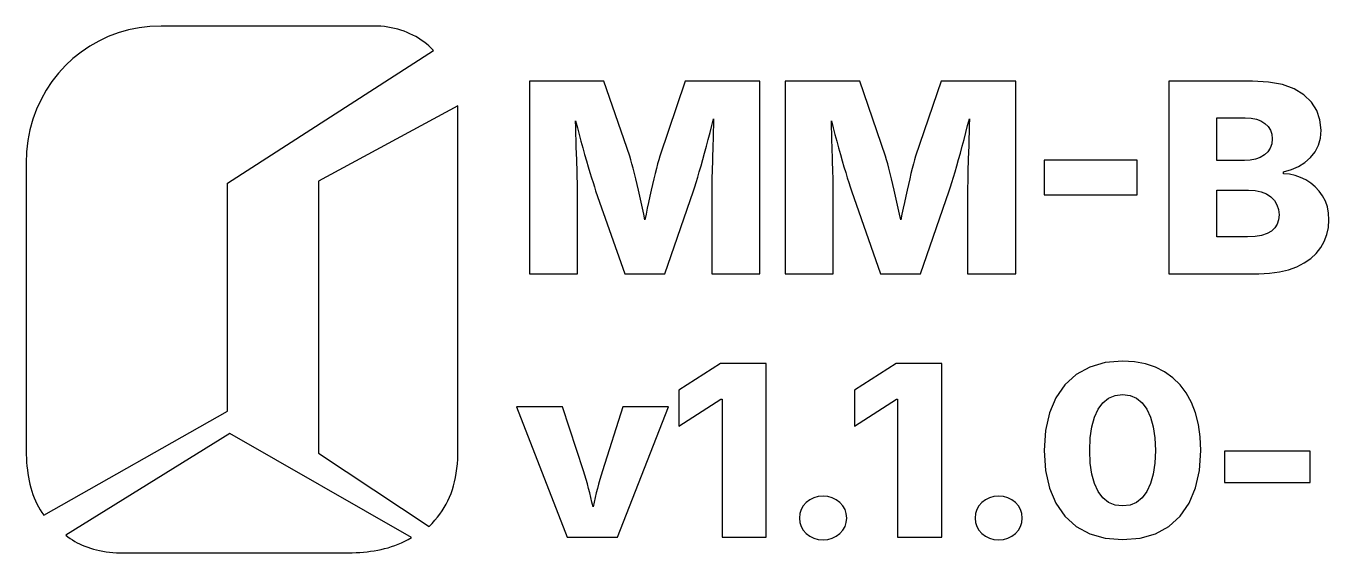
# Model space of a CAD drawing. Header units: metres. Extents: x 0.8 to 39.3, y 0.8 to 8.8.
# Drawn here: x 0.8 to 20.57, y 0.8 to 8.8 of the extents above; entities that cross this region are included whole.
import ezdxf

# ---------------------------------------------------------------- set-up
doc = ezdxf.new("R2010")
doc.units = ezdxf.units.M

msp = doc.modelspace()

# ---------------------------------------------------------------- linework, layer by layer
for p, q in [((2.35428, 8.74089), (2.19832, 8.6962)), ((2.51529, 8.77341), (2.35428, 8.74089)), ((2.68083, 8.79326), (2.51529, 8.77341)), ((2.85042, 8.79999), (2.68083, 8.79326)), ((6.0773, 8.79999), (2.85042, 8.79999)), ((6.13226, 8.79898), (6.0773, 8.79999)), ((6.1862, 8.79599), (6.13226, 8.79898)), ((6.23915, 8.79103), (6.1862, 8.79599)), ((6.29109, 8.78413), (6.23915, 8.79103)), ((6.34201, 8.77531), (6.29109, 8.78413)), ((6.39192, 8.7646), (6.34201, 8.77531)), ((6.44083, 8.75201), (6.39192, 8.7646)), ((6.48874, 8.73761), (6.44083, 8.75201)), ((6.53563, 8.72137), (6.48874, 8.73761)), ((6.58151, 8.70335), (6.53563, 8.72137)), ((6.62637, 8.68356), (6.58151, 8.70335)), ((1.90352, 8.57219), (1.7657, 8.49385)), ((2.0479, 8.6398), (1.90352, 8.57219)), ((2.19832, 8.6962), (2.0479, 8.6398)), ((6.67024, 8.66205), (6.62637, 8.68356)), ((6.7131, 8.63881), (6.67024, 8.66205)), ((6.75494, 8.61388), (6.7131, 8.63881)), ((6.79579, 8.58728), (6.75494, 8.61388)), ((6.83562, 8.55905), (6.79579, 8.58728)), ((6.87445, 8.52921), (6.83562, 8.55905)), ((6.91226, 8.49777), (6.87445, 8.52921)), ((1.51175, 8.30684), (1.39664, 8.19916)), ((1.63495, 8.40524), (1.51175, 8.30684)), ((1.7657, 8.49385), (1.63495, 8.40524)), ((3.85881, 6.41344), (6.98486, 8.43025)), ((6.94907, 8.46478), (6.91226, 8.49777)), ((6.98486, 8.43025), (6.94907, 8.46478)), ((1.39664, 8.19916), (1.29007, 8.08264)), ((1.1926, 7.95778), (1.10469, 7.82504)), ((1.29007, 8.08264), (1.1926, 7.95778)), ((9.57031, 7.9613), (8.43867, 7.9613)), ((8.43867, 7.9613), (8.43867, 5.03975)), ((9.96124, 6.82405), (9.57031, 7.9613)), ((10.8028, 7.9613), (10.418, 6.82405)), ((11.9365, 7.9613), (10.8028, 7.9613)), ((11.9365, 5.03975), (11.9365, 7.9613)), ((13.4523, 7.9613), (12.3207, 7.9613)), ((12.3207, 7.9613), (12.3207, 5.03975)), ((13.8432, 6.82405), (13.4523, 7.9613)), ((14.6848, 7.9613), (14.3, 6.82405)), ((15.8185, 7.9613), (14.6848, 7.9613)), ((15.8185, 5.03975), (15.8185, 7.9613)), ((19.4132, 7.9613), (18.1416, 7.9613)), ((18.1416, 7.9613), (18.1416, 5.03975)), ((19.6546, 7.9485), (19.4132, 7.9613)), ((19.8645, 7.91008), (19.6546, 7.9485)), ((20.043, 7.84604), (19.8645, 7.91008)), ((1.10469, 7.82504), (1.02689, 7.68494)), ((20.1899, 7.75639), (20.043, 7.84604)), ((20.3047, 7.64604), (20.1899, 7.75639)), ((0.959656, 7.53792), (0.903519, 7.38446)), ((1.02689, 7.68494), (0.959656, 7.53792)), ((7.35461, 7.5899), (5.23697, 6.44705)), ((7.35461, 2.37982), (7.35461, 7.5899)), ((20.3866, 7.51988), (20.3047, 7.64604)), ((20.4358, 7.3779), (20.3866, 7.51988)), ((0.903519, 7.38446), (0.858978, 7.22507)), ((9.14247, 7.26253), (9.14027, 7.35933)), ((9.14027, 7.35933), (9.16632, 7.25659)), ((11.2068, 7.28864), (11.2328, 7.39267)), ((11.2328, 7.39267), (11.2306, 7.29366)), ((13.0245, 7.26253), (13.0223, 7.35933)), ((13.0223, 7.35933), (13.0483, 7.25659)), ((15.0887, 7.28864), (15.1148, 7.39267)), ((15.1148, 7.39267), (15.1126, 7.29366)), ((18.8679, 6.7574), (18.8679, 7.40837)), ((18.8679, 7.40837), (19.302, 7.40837)), ((19.302, 7.40837), (19.3909, 7.40298)), ((19.3909, 7.40298), (19.4703, 7.38681)), ((19.4703, 7.38681), (19.5401, 7.35985)), ((19.5401, 7.35985), (19.6004, 7.3221)), ((19.6004, 7.3221), (19.649, 7.27516)), ((20.4522, 7.22012), (20.4358, 7.3779)), ((0.858978, 7.22507), (0.826553, 7.0602)), ((9.14491, 7.16425), (9.14247, 7.26253)), ((9.14761, 7.06448), (9.14491, 7.16425)), ((9.16632, 7.25659), (9.19301, 7.15421)), ((9.19301, 7.15421), (9.22034, 7.05219)), ((11.1528, 7.07982), (11.1801, 7.18434)), ((11.1801, 7.18434), (11.2068, 7.28864)), ((11.2282, 7.19269), (11.2255, 7.08974)), ((11.2306, 7.29366), (11.2282, 7.19269)), ((13.0269, 7.16425), (13.0245, 7.26253)), ((13.0296, 7.06448), (13.0269, 7.16425)), ((13.0483, 7.25659), (13.075, 7.15421)), ((13.075, 7.15421), (13.1023, 7.05219)), ((15.0347, 7.07982), (15.0621, 7.18434)), ((15.0621, 7.18434), (15.0887, 7.28864)), ((15.1102, 7.19269), (15.1075, 7.08974)), ((15.1126, 7.29366), (15.1102, 7.19269)), ((19.649, 7.27516), (19.6837, 7.22063)), ((19.6837, 7.22063), (19.7046, 7.15849)), ((19.7046, 7.15849), (19.7115, 7.08878)), ((20.4423, 7.09998), (20.4522, 7.22012)), ((0.826553, 7.0602), (0.806717, 6.89034)), ((9.15056, 6.96326), (9.14761, 7.06448)), ((9.15648, 6.76645), (9.15056, 6.96326)), ((9.22034, 7.05219), (9.24831, 6.95053)), ((9.24831, 6.95053), (9.27629, 6.85109)), ((11.0968, 6.87215), (11.1248, 6.97502)), ((11.1248, 6.97502), (11.1528, 7.07982)), ((11.2225, 6.98483), (11.2166, 6.78067)), ((11.2255, 7.08974), (11.2225, 6.98483)), ((13.0325, 6.96326), (13.0296, 7.06448)), ((13.0385, 6.76645), (13.0325, 6.96326)), ((13.1023, 7.05219), (13.1303, 6.95053)), ((13.1303, 6.95053), (13.1583, 6.85109)), ((14.9788, 6.87215), (15.0068, 6.97502)), ((15.0068, 6.97502), (15.0347, 7.07982)), ((15.1045, 6.98483), (15.0986, 6.78067)), ((15.1075, 7.08974), (15.1045, 6.98483)), ((19.6817, 6.94807), (19.6444, 6.89131)), ((19.7041, 7.01389), (19.6817, 6.94807)), ((19.7115, 7.08878), (19.7041, 7.01389)), ((20.3625, 6.89163), (20.4124, 6.99048)), ((20.4124, 6.99048), (20.4423, 7.09998)), ((0.806717, 6.89034), (0.799988, 6.71596)), ((9.16188, 6.58383), (9.15648, 6.76645)), ((9.27629, 6.85109), (9.3036, 6.75568)), ((9.3036, 6.75568), (9.33029, 6.66431)), ((9.97725, 6.77025), (9.96124, 6.82405)), ((9.99443, 6.70886), (9.97725, 6.77025)), ((10.402, 6.77019), (10.3848, 6.70862)), ((10.418, 6.82405), (10.402, 6.77019)), ((11.0428, 6.67853), (11.0695, 6.77332)), ((11.0695, 6.77332), (11.0968, 6.87215)), ((11.2166, 6.78067), (11.2112, 6.59171)), ((13.0439, 6.58383), (13.0385, 6.76645)), ((13.1583, 6.85109), (13.1856, 6.75568)), ((13.1856, 6.75568), (13.2123, 6.66431)), ((13.8592, 6.77025), (13.8432, 6.82405)), ((13.8764, 6.70886), (13.8592, 6.77025)), ((14.284, 6.77019), (14.2668, 6.70862)), ((14.3, 6.82405), (14.284, 6.77019)), ((14.9248, 6.67853), (14.9515, 6.77332)), ((14.9515, 6.77332), (14.9788, 6.87215)), ((15.0986, 6.78067), (15.0932, 6.59171)), ((17.6635, 6.76328), (16.25, 6.76328)), ((16.25, 6.76328), (16.25, 6.23581)), ((17.6635, 6.23581), (17.6635, 6.76328)), ((19.2897, 6.7574), (18.8679, 6.7574)), ((19.3773, 6.76279), (19.2897, 6.7574)), ((19.4569, 6.77896), (19.3773, 6.76279)), ((19.5285, 6.80592), (19.4569, 6.77896)), ((19.5922, 6.84364), (19.5285, 6.80592)), ((19.6444, 6.89131), (19.5922, 6.84364)), ((20.1104, 6.66695), (20.2073, 6.72791)), ((20.2073, 6.72791), (20.2928, 6.80345)), ((20.2928, 6.80345), (20.3625, 6.89163)), ((0.799988, 6.71596), (0.799988, 2.41344)), ((9.16414, 6.5002), (9.16188, 6.58383)), ((9.33029, 6.66431), (9.35632, 6.57698)), ((9.35632, 6.57698), (9.38101, 6.49561)), ((10.0128, 6.63988), (9.99443, 6.70886)), ((10.0322, 6.56328), (10.0128, 6.63988)), ((10.0524, 6.48129), (10.0322, 6.56328)), ((10.347, 6.5623), (10.327, 6.47993)), ((10.3665, 6.63931), (10.347, 6.5623)), ((10.3848, 6.70862), (10.3665, 6.63931)), ((10.9919, 6.50316), (11.0168, 6.58777)), ((11.0168, 6.58777), (11.0428, 6.67853)), ((11.2112, 6.59171), (11.2089, 6.50537)), ((13.0461, 6.5002), (13.0439, 6.58383)), ((13.2123, 6.66431), (13.2383, 6.57698)), ((13.2383, 6.57698), (13.263, 6.49561)), ((13.8947, 6.63988), (13.8764, 6.70886)), ((13.9142, 6.56328), (13.8947, 6.63988)), ((13.9343, 6.48129), (13.9142, 6.56328)), ((14.229, 6.5623), (14.209, 6.47993)), ((14.2485, 6.63931), (14.229, 6.5623)), ((14.2668, 6.70862), (14.2485, 6.63931)), ((14.8739, 6.50316), (14.8987, 6.58777)), ((14.8987, 6.58777), (14.9248, 6.67853)), ((15.0932, 6.59171), (15.0909, 6.50537)), ((19.8823, 6.58875), (20.0021, 6.62056)), ((19.8823, 6.55737), (19.8823, 6.58875)), ((19.9723, 6.54857), (19.8823, 6.55737)), ((20.059, 6.52994), (19.9723, 6.54857)), ((20.0021, 6.62056), (20.1104, 6.66695)), ((20.1425, 6.50151), (20.059, 6.52994)), ((3.85881, 2.95125), (3.85881, 6.41344)), ((5.23697, 6.44705), (5.23697, 2.31259)), ((9.16574, 6.42477), (9.16414, 6.5002)), ((9.16672, 6.35756), (9.16574, 6.42477)), ((9.16704, 6.29855), (9.16672, 6.35756)), ((9.38101, 6.49561), (9.40366, 6.42209)), ((9.40366, 6.42209), (9.42422, 6.3564)), ((9.42422, 6.3564), (9.44273, 6.29855)), ((10.0726, 6.39612), (10.0524, 6.48129)), ((10.093, 6.30775), (10.0726, 6.39612)), ((10.3069, 6.39464), (10.2868, 6.30641)), ((10.327, 6.47993), (10.3069, 6.39464)), ((10.9283, 6.29855), (10.9477, 6.35855)), ((10.9477, 6.35855), (10.9689, 6.42674)), ((10.9689, 6.42674), (10.9919, 6.50316)), ((11.2064, 6.3588), (11.206, 6.29855)), ((11.2073, 6.42773), (11.2064, 6.3588)), ((11.2089, 6.50537), (11.2073, 6.42773)), ((13.0477, 6.42477), (13.0461, 6.5002)), ((13.0487, 6.35756), (13.0477, 6.42477)), ((13.049, 6.29855), (13.0487, 6.35756)), ((13.263, 6.49561), (13.2856, 6.42209)), ((13.2856, 6.42209), (13.3062, 6.3564)), ((13.3062, 6.3564), (13.3247, 6.29855)), ((13.9546, 6.39612), (13.9343, 6.48129)), ((13.975, 6.30775), (13.9546, 6.39612)), ((14.1889, 6.39464), (14.1688, 6.30641)), ((14.209, 6.47993), (14.1889, 6.39464)), ((14.8103, 6.29855), (14.8297, 6.35855)), ((14.8297, 6.35855), (14.8509, 6.42674)), ((14.8509, 6.42674), (14.8739, 6.50316)), ((15.0883, 6.3588), (15.088, 6.29855)), ((15.0893, 6.42773), (15.0883, 6.3588)), ((15.0909, 6.50537), (15.0893, 6.42773)), ((20.2228, 6.46327), (20.1425, 6.50151)), ((20.2977, 6.41585), (20.2228, 6.46327)), ((20.3648, 6.35983), (20.2977, 6.41585)), ((20.4242, 6.29524), (20.3648, 6.35983)), ((9.16704, 5.03975), (9.16704, 6.29855)), ((9.44273, 6.29855), (9.88512, 5.03975)), ((10.1135, 6.21622), (10.093, 6.30775)), ((10.1338, 6.12381), (10.1135, 6.21622)), ((10.2668, 6.21523), (10.2471, 6.12326)), ((10.2868, 6.30641), (10.2668, 6.21523)), ((10.4921, 5.03975), (10.9283, 6.29855)), ((11.206, 6.29855), (11.206, 5.03975)), ((13.049, 5.03975), (13.049, 6.29855)), ((13.3247, 6.29855), (13.7671, 5.03975)), ((13.9955, 6.21622), (13.975, 6.30775)), ((14.0158, 6.12381), (13.9955, 6.21622)), ((14.1488, 6.21523), (14.129, 6.12326)), ((14.1688, 6.30641), (14.1488, 6.21523)), ((14.3741, 5.03975), (14.8103, 6.29855)), ((15.088, 6.29855), (15.088, 5.03975)), ((16.25, 6.23581), (17.6635, 6.23581)), ((18.8679, 5.59857), (18.8679, 6.30838)), ((18.8679, 6.30838), (19.3514, 6.30838)), ((19.3514, 6.30838), (19.4529, 6.30202)), ((19.4529, 6.30202), (19.5431, 6.28288)), ((19.5431, 6.28288), (19.6221, 6.25102)), ((19.6221, 6.25102), (19.6899, 6.20641)), ((19.6899, 6.20641), (19.7444, 6.15115)), ((19.7444, 6.15115), (19.7833, 6.0873)), ((20.4759, 6.22208), (20.4242, 6.29524)), ((20.5178, 6.14108), (20.4759, 6.22208)), ((20.5477, 6.05298), (20.5178, 6.14108)), ((10.1536, 6.03288), (10.1338, 6.12381)), ((10.1729, 5.94342), (10.1536, 6.03288)), ((10.1917, 5.85544), (10.1729, 5.94342)), ((10.2095, 5.94336), (10.1917, 5.85544)), ((10.228, 6.03264), (10.2095, 5.94336)), ((10.2471, 6.12326), (10.228, 6.03264)), ((14.0356, 6.03288), (14.0158, 6.12381)), ((14.0549, 5.94342), (14.0356, 6.03288)), ((14.0737, 5.85544), (14.0549, 5.94342)), ((14.0915, 5.94336), (14.0737, 5.85544)), ((14.1099, 6.03264), (14.0915, 5.94336)), ((14.129, 6.12326), (14.1099, 6.03264)), ((19.7833, 6.0873), (19.8066, 6.01488)), ((19.8066, 6.01488), (19.8144, 5.93388)), ((19.8144, 5.93388), (19.8071, 5.85966)), ((20.5656, 5.95776), (20.5477, 6.05298)), ((20.5716, 5.85544), (20.5656, 5.95776)), ((19.749, 5.7366), (19.6981, 5.68777)), ((19.7853, 5.79391), (19.749, 5.7366)), ((19.8071, 5.85966), (19.7853, 5.79391)), ((20.5405, 5.63289), (20.5638, 5.74097)), ((20.5638, 5.74097), (20.5716, 5.85544)), ((19.337, 5.59857), (18.8679, 5.59857)), ((19.4514, 5.60414), (19.337, 5.59857)), ((19.5497, 5.62086), (19.4514, 5.60414)), ((19.632, 5.64874), (19.5497, 5.62086)), ((19.6981, 5.68777), (19.632, 5.64874)), ((20.5016, 5.53117), (20.5405, 5.63289)), ((20.2943, 5.27112), (20.3778, 5.34857)), ((20.3778, 5.34857), (20.4471, 5.43582)), ((20.4471, 5.43582), (20.5016, 5.53117)), ((19.9598, 5.0993), (20.085, 5.14563)), ((20.085, 5.14563), (20.1967, 5.20346)), ((20.1967, 5.20346), (20.2943, 5.27112)), ((8.43867, 5.03975), (9.16704, 5.03975)), ((9.88512, 5.03975), (10.4921, 5.03975)), ((11.206, 5.03975), (11.9365, 5.03975)), ((12.3207, 5.03975), (13.049, 5.03975)), ((13.7671, 5.03975), (14.3741, 5.03975)), ((15.088, 5.03975), (15.8185, 5.03975)), ((18.1416, 5.03975), (19.5078, 5.03975)), ((19.5078, 5.03975), (19.6712, 5.04637)), ((19.6712, 5.04637), (19.8219, 5.06622)), ((19.8219, 5.06622), (19.9598, 5.0993)), ((11.3375, 3.67638), (10.7075, 3.27258)), ((12.0301, 3.67638), (11.3375, 3.67638)), ((12.0301, 1.03754), (12.0301, 3.67638)), ((14.0021, 3.67638), (13.3721, 3.27258)), ((14.6947, 3.67638), (14.0021, 3.67638)), ((14.6947, 1.03754), (14.6947, 3.67638)), ((16.9409, 3.62238), (16.7378, 3.51056)), ((17.1747, 3.68945), (16.9409, 3.62238)), ((17.4392, 3.71181), (17.1747, 3.68945)), ((17.6193, 3.70174), (17.4392, 3.71181)), ((17.7859, 3.67152), (17.6193, 3.70174)), ((17.9391, 3.62115), (17.7859, 3.67152)), ((18.0786, 3.55063), (17.9391, 3.62115)), ((16.7378, 3.51056), (16.5654, 3.35403)), ((18.2037, 3.46114), (18.0786, 3.55063)), ((18.3132, 3.35382), (18.2037, 3.46114)), ((10.7075, 3.27258), (10.7075, 2.72357)), ((13.3721, 3.27258), (13.3721, 2.72357)), ((16.5654, 3.35403), (16.428, 3.15746)), ((17.2276, 3.14839), (17.3265, 3.18973)), ((17.3265, 3.18973), (17.4392, 3.20351)), ((17.4392, 3.20351), (17.5527, 3.18973)), ((17.5527, 3.18973), (17.6522, 3.14839)), ((18.4072, 3.22868), (18.3132, 3.35382)), ((18.4857, 3.08572), (18.4072, 3.22868)), ((8.94003, 3.01755), (8.24173, 3.01755)), ((8.24173, 3.01755), (9.01024, 1.03754)), ((9.2569, 2.04878), (8.94003, 3.01755)), ((9.85841, 3.01755), (9.54723, 2.04878)), ((9.77682, 1.03754), (10.5491, 3.01755)), ((10.5491, 3.01755), (9.85841, 3.01755)), ((10.7075, 2.72357), (11.3432, 3.13266)), ((11.3432, 3.13266), (11.3621, 3.13266)), ((11.3621, 3.13266), (11.3621, 1.03754)), ((13.3721, 2.72357), (14.0078, 3.13266)), ((14.0078, 3.13266), (14.0268, 3.13266)), ((14.0268, 3.13266), (14.0268, 1.03754)), ((16.428, 3.15746), (16.3299, 2.92545)), ((17.0146, 2.8611), (17.0711, 2.98302)), ((17.0711, 2.98302), (17.1425, 3.07948)), ((17.1425, 3.07948), (17.2276, 3.14839)), ((17.6522, 3.14839), (17.7377, 3.07948)), ((17.7377, 3.07948), (17.8092, 2.98302)), ((17.8092, 2.98302), (17.8656, 2.8611)), ((18.5475, 2.92618), (18.4857, 3.08572)), ((1.06889, 1.37141), (3.85881, 2.95125)), ((16.3299, 2.92545), (16.271, 2.65804)), ((16.9743, 2.71582), (17.0146, 2.8611)), ((17.8656, 2.8611), (17.906, 2.71582)), ((18.5917, 2.75124), (18.5475, 2.92618)), ((3.89243, 2.61511), (1.40503, 1.06889)), ((6.64873, 1.03529), (3.89243, 2.61511)), ((16.271, 2.65804), (16.2514, 2.35519)), ((16.9501, 2.54718), (16.9743, 2.71582)), ((17.906, 2.71582), (17.9302, 2.54718)), ((18.6182, 2.56091), (18.5917, 2.75124)), ((0.799988, 2.41344), (0.800507, 2.3532)), ((7.35361, 2.30064), (7.35461, 2.37982)), ((16.942, 2.35519), (16.9501, 2.54718)), ((17.9302, 2.54718), (17.9382, 2.35519)), ((18.627, 2.35519), (18.6182, 2.56091)), ((0.800507, 2.3532), (0.802078, 2.2935)), ((0.802078, 2.2935), (0.804764, 2.23442)), ((0.804764, 2.23442), (0.808594, 2.17599)), ((0.808594, 2.17599), (0.813644, 2.11827)), ((5.23697, 2.31259), (6.91763, 1.20335)), ((7.34543, 2.15085), (7.35054, 2.22437)), ((7.35054, 2.22437), (7.35361, 2.30064)), ((16.2514, 2.35519), (16.271, 2.05244)), ((16.95, 2.16414), (16.942, 2.35519)), ((17.9382, 2.35519), (17.9302, 2.16414)), ((18.6075, 2.05318), (18.627, 2.35519)), ((20.2889, 2.34456), (18.9853, 2.34456)), ((18.9853, 2.34456), (18.9853, 1.86815)), ((20.2889, 1.86815), (20.2889, 2.34456)), ((0.813644, 2.11827), (0.819962, 2.06131)), ((0.819962, 2.06131), (0.827576, 2.00514)), ((0.827576, 2.00514), (0.836563, 1.94984)), ((7.3174, 1.94571), (7.32887, 2.01166)), ((7.32887, 2.01166), (7.33821, 2.07999)), ((7.33821, 2.07999), (7.34543, 2.15085)), ((9.2782, 1.98215), (9.2569, 2.04878)), ((9.29842, 1.91507), (9.2782, 1.98215)), ((9.52599, 1.98143), (9.50595, 1.91396)), ((9.54723, 2.04878), (9.52599, 1.98143)), ((16.271, 2.05244), (16.3299, 1.78535)), ((16.9741, 1.99655), (16.95, 2.16414)), ((17.0141, 1.85243), (16.9741, 1.99655)), ((17.906, 1.99655), (17.8656, 1.85243)), ((17.9302, 2.16414), (17.906, 1.99655)), ((18.549, 1.78647), (18.6075, 2.05318)), ((0.836563, 1.94984), (0.846954, 1.89545)), ((0.846954, 1.89545), (0.85881, 1.84201)), ((0.85881, 1.84201), (0.872192, 1.78958)), ((0.872192, 1.78958), (0.887115, 1.7382)), ((7.26987, 1.76099), (7.28792, 1.8205)), ((7.28792, 1.8205), (7.30376, 1.88203)), ((7.30376, 1.88203), (7.3174, 1.94571)), ((9.31757, 1.84755), (9.29842, 1.91507)), ((9.33563, 1.77959), (9.31757, 1.84755)), ((9.35313, 1.71095), (9.33563, 1.77959)), ((9.48709, 1.84639), (9.46941, 1.7787)), ((9.50595, 1.91396), (9.48709, 1.84639)), ((16.3299, 1.78535), (16.428, 1.55389)), ((17.0701, 1.73177), (17.0141, 1.85243)), ((17.8656, 1.85243), (17.8092, 1.73177)), ((18.4515, 1.55507), (18.549, 1.78647)), ((18.9853, 1.86815), (20.2889, 1.86815)), ((0.887115, 1.7382), (0.903671, 1.68796)), ((0.903671, 1.68796), (0.921875, 1.63885)), ((0.921875, 1.63885), (0.941803, 1.59096)), ((0.941803, 1.59096), (0.963486, 1.54433)), ((7.17496, 1.54056), (7.20215, 1.59328)), ((7.20215, 1.59328), (7.22701, 1.64749)), ((7.22701, 1.64749), (7.24957, 1.70335)), ((7.24957, 1.70335), (7.26987, 1.76099)), ((9.37051, 1.64145), (9.35313, 1.71095)), ((9.38777, 1.57104), (9.37051, 1.64145)), ((9.43622, 1.64122), (9.42033, 1.571)), ((9.45258, 1.71046), (9.43622, 1.64122)), ((9.46941, 1.7787), (9.45258, 1.71046)), ((12.6945, 1.60764), (12.6397, 1.56618)), ((12.7552, 1.63725), (12.6945, 1.60764)), ((12.8221, 1.65503), (12.7552, 1.63725)), ((12.8949, 1.66095), (12.8221, 1.65503)), ((12.9678, 1.65503), (12.8949, 1.66095)), ((13.0346, 1.63725), (12.9678, 1.65503)), ((13.0954, 1.60764), (13.0346, 1.63725)), ((13.1501, 1.56618), (13.0954, 1.60764)), ((15.3591, 1.60764), (15.3044, 1.56618)), ((15.4199, 1.63725), (15.3591, 1.60764)), ((15.4867, 1.65503), (15.4199, 1.63725)), ((15.5596, 1.66095), (15.4867, 1.65503)), ((15.6325, 1.65503), (15.5596, 1.66095)), ((15.6993, 1.63725), (15.6325, 1.65503)), ((15.7601, 1.60764), (15.6993, 1.63725)), ((15.8148, 1.56618), (15.7601, 1.60764)), ((17.1412, 1.63647), (17.0701, 1.73177)), ((17.2264, 1.56841), (17.1412, 1.63647)), ((17.7377, 1.63647), (17.6522, 1.56841)), ((17.8092, 1.73177), (17.7377, 1.63647)), ((0.963486, 1.54433), (0.987, 1.49901)), ((0.987, 1.49901), (1.01236, 1.45505)), ((1.01236, 1.45505), (1.03964, 1.41251)), ((1.03964, 1.41251), (1.06889, 1.37141)), ((7.04254, 1.34233), (7.07925, 1.39024)), ((7.07925, 1.39024), (7.11354, 1.43918)), ((7.11354, 1.43918), (7.14543, 1.48924)), ((7.14543, 1.48924), (7.17496, 1.54056)), ((9.40492, 1.49977), (9.38777, 1.57104)), ((9.42033, 1.571), (9.40492, 1.49977)), ((12.5428, 1.39766), (12.5363, 1.32976)), ((12.5622, 1.4597), (12.5428, 1.39766)), ((12.5945, 1.51587), (12.5622, 1.4597)), ((12.6397, 1.56618), (12.5945, 1.51587)), ((13.1954, 1.51587), (13.1501, 1.56618)), ((13.2277, 1.4597), (13.1954, 1.51587)), ((13.2471, 1.39766), (13.2277, 1.4597)), ((13.2536, 1.32976), (13.2471, 1.39766)), ((15.2074, 1.39766), (15.201, 1.32976)), ((15.2268, 1.4597), (15.2074, 1.39766)), ((15.2591, 1.51587), (15.2268, 1.4597)), ((15.3044, 1.56618), (15.2591, 1.51587)), ((15.86, 1.51587), (15.8148, 1.56618)), ((15.8924, 1.4597), (15.86, 1.51587)), ((15.9117, 1.39766), (15.8924, 1.4597)), ((15.9182, 1.32976), (15.9117, 1.39766)), ((16.428, 1.55389), (16.5654, 1.35809)), ((17.3258, 1.52756), (17.2264, 1.56841)), ((17.4392, 1.51395), (17.3258, 1.52756)), ((17.5527, 1.52756), (17.4392, 1.51395)), ((17.6522, 1.56841), (17.5527, 1.52756)), ((18.3149, 1.35898), (18.4515, 1.55507)), ((6.91763, 1.20335), (6.96176, 1.24901)), ((6.96176, 1.24901), (7.00339, 1.29529)), ((7.00339, 1.29529), (7.04254, 1.34233)), ((12.5363, 1.32976), (12.5428, 1.26262)), ((12.5428, 1.26262), (12.5622, 1.20113)), ((12.5622, 1.20113), (12.5945, 1.14528)), ((13.1954, 1.14528), (13.2277, 1.20113)), ((13.2277, 1.20113), (13.2471, 1.26262)), ((13.2471, 1.26262), (13.2536, 1.32976)), ((15.201, 1.32976), (15.2074, 1.26262)), ((15.2074, 1.26262), (15.2268, 1.20113)), ((15.2268, 1.20113), (15.2591, 1.14528)), ((15.86, 1.14528), (15.8924, 1.20113)), ((15.8924, 1.20113), (15.9117, 1.26262)), ((15.9117, 1.26262), (15.9182, 1.32976)), ((16.5654, 1.35809), (16.7378, 1.20235)), ((16.7378, 1.20235), (16.9409, 1.09111)), ((17.9399, 1.09134), (18.1431, 1.20285)), ((18.1431, 1.20285), (18.3149, 1.35898)), ((1.40503, 1.06889), (1.43604, 1.0442)), ((1.43604, 1.0442), (1.46854, 1.02052)), ((1.46854, 1.02052), (1.50249, 0.997925)), ((1.50249, 0.997925), (1.53787, 0.976395)), ((6.54782, 0.979691), (6.5983, 1.00627)), ((6.5983, 1.00627), (6.64873, 1.03529)), ((9.01024, 1.03754), (9.77682, 1.03754)), ((11.3621, 1.03754), (12.0301, 1.03754)), ((12.5945, 1.14528), (12.6397, 1.09509)), ((12.6397, 1.09509), (12.6945, 1.05363)), ((12.6945, 1.05363), (12.7552, 1.02403)), ((12.7552, 1.02403), (12.8221, 1.00627)), ((12.8221, 1.00627), (12.8949, 1.00034)), ((12.8949, 1.00034), (12.9678, 1.00627)), ((12.9678, 1.00627), (13.0346, 1.02403)), ((13.0346, 1.02403), (13.0954, 1.05363)), ((13.0954, 1.05363), (13.1501, 1.09509)), ((13.1501, 1.09509), (13.1954, 1.14528)), ((14.0268, 1.03754), (14.6947, 1.03754)), ((15.2591, 1.14528), (15.3044, 1.09509)), ((15.3044, 1.09509), (15.3591, 1.05363)), ((15.3591, 1.05363), (15.4199, 1.02403)), ((15.4199, 1.02403), (15.4867, 1.00627)), ((15.4867, 1.00627), (15.5596, 1.00034)), ((15.5596, 1.00034), (15.6325, 1.00627)), ((15.6325, 1.00627), (15.6993, 1.02403)), ((15.6993, 1.02403), (15.7601, 1.05363)), ((15.7601, 1.05363), (15.8148, 1.09509)), ((15.8148, 1.09509), (15.86, 1.14528)), ((16.9409, 1.09111), (17.1747, 1.02437)), ((17.1747, 1.02437), (17.4392, 1.00212)), ((17.4392, 1.00212), (17.7053, 1.02443)), ((17.7053, 1.02443), (17.9399, 1.09134)), ((1.53787, 0.976395), (1.57468, 0.955978)), ((1.57468, 0.955978), (1.61287, 0.936691)), ((1.61287, 0.936691), (1.65242, 0.918579)), ((1.65242, 0.918579), (1.6933, 0.901642)), ((1.6933, 0.901642), (1.7355, 0.88591)), ((1.7355, 0.88591), (1.77898, 0.871414)), ((1.77898, 0.871414), (1.82373, 0.858185)), ((1.82373, 0.858185), (1.86971, 0.846237)), ((1.86971, 0.846237), (1.9169, 0.835617)), ((1.9169, 0.835617), (1.96527, 0.826309)), ((1.96527, 0.826309), (2.0148, 0.818375)), ((2.0148, 0.818375), (2.06548, 0.811829)), ((2.06548, 0.811829), (2.11725, 0.806686)), ((2.11725, 0.806686), (2.1701, 0.802979)), ((2.1701, 0.802979), (2.22403, 0.800751)), ((2.22403, 0.800751), (2.27898, 0.799988)), ((2.27898, 0.799988), (5.5731, 0.799988)), ((5.5731, 0.799988), (5.6331, 0.800262)), ((5.6331, 0.800262), (5.69215, 0.801132)), ((5.69215, 0.801132), (5.75031, 0.802719)), ((5.75031, 0.802719), (5.80759, 0.805099)), ((5.80759, 0.805099), (5.86407, 0.808395)), ((5.86407, 0.808395), (5.91978, 0.812698)), ((5.91978, 0.812698), (5.97481, 0.818115)), ((5.97481, 0.818115), (6.02917, 0.824738)), ((6.02917, 0.824738), (6.08293, 0.832657)), ((6.08293, 0.832657), (6.13612, 0.84201)), ((6.13612, 0.84201), (6.18883, 0.852859)), ((6.18883, 0.852859), (6.24107, 0.865341)), ((6.24107, 0.865341), (6.29291, 0.879517)), ((6.29291, 0.879517), (6.34439, 0.895523)), ((6.34439, 0.895523), (6.39558, 0.913437)), ((6.39558, 0.913437), (6.44652, 0.933365)), ((6.44652, 0.933365), (6.49724, 0.955414)), ((6.49724, 0.955414), (6.54782, 0.979691))]:
    msp.add_line(p, q)

doc.saveas('drawing.dxf')
